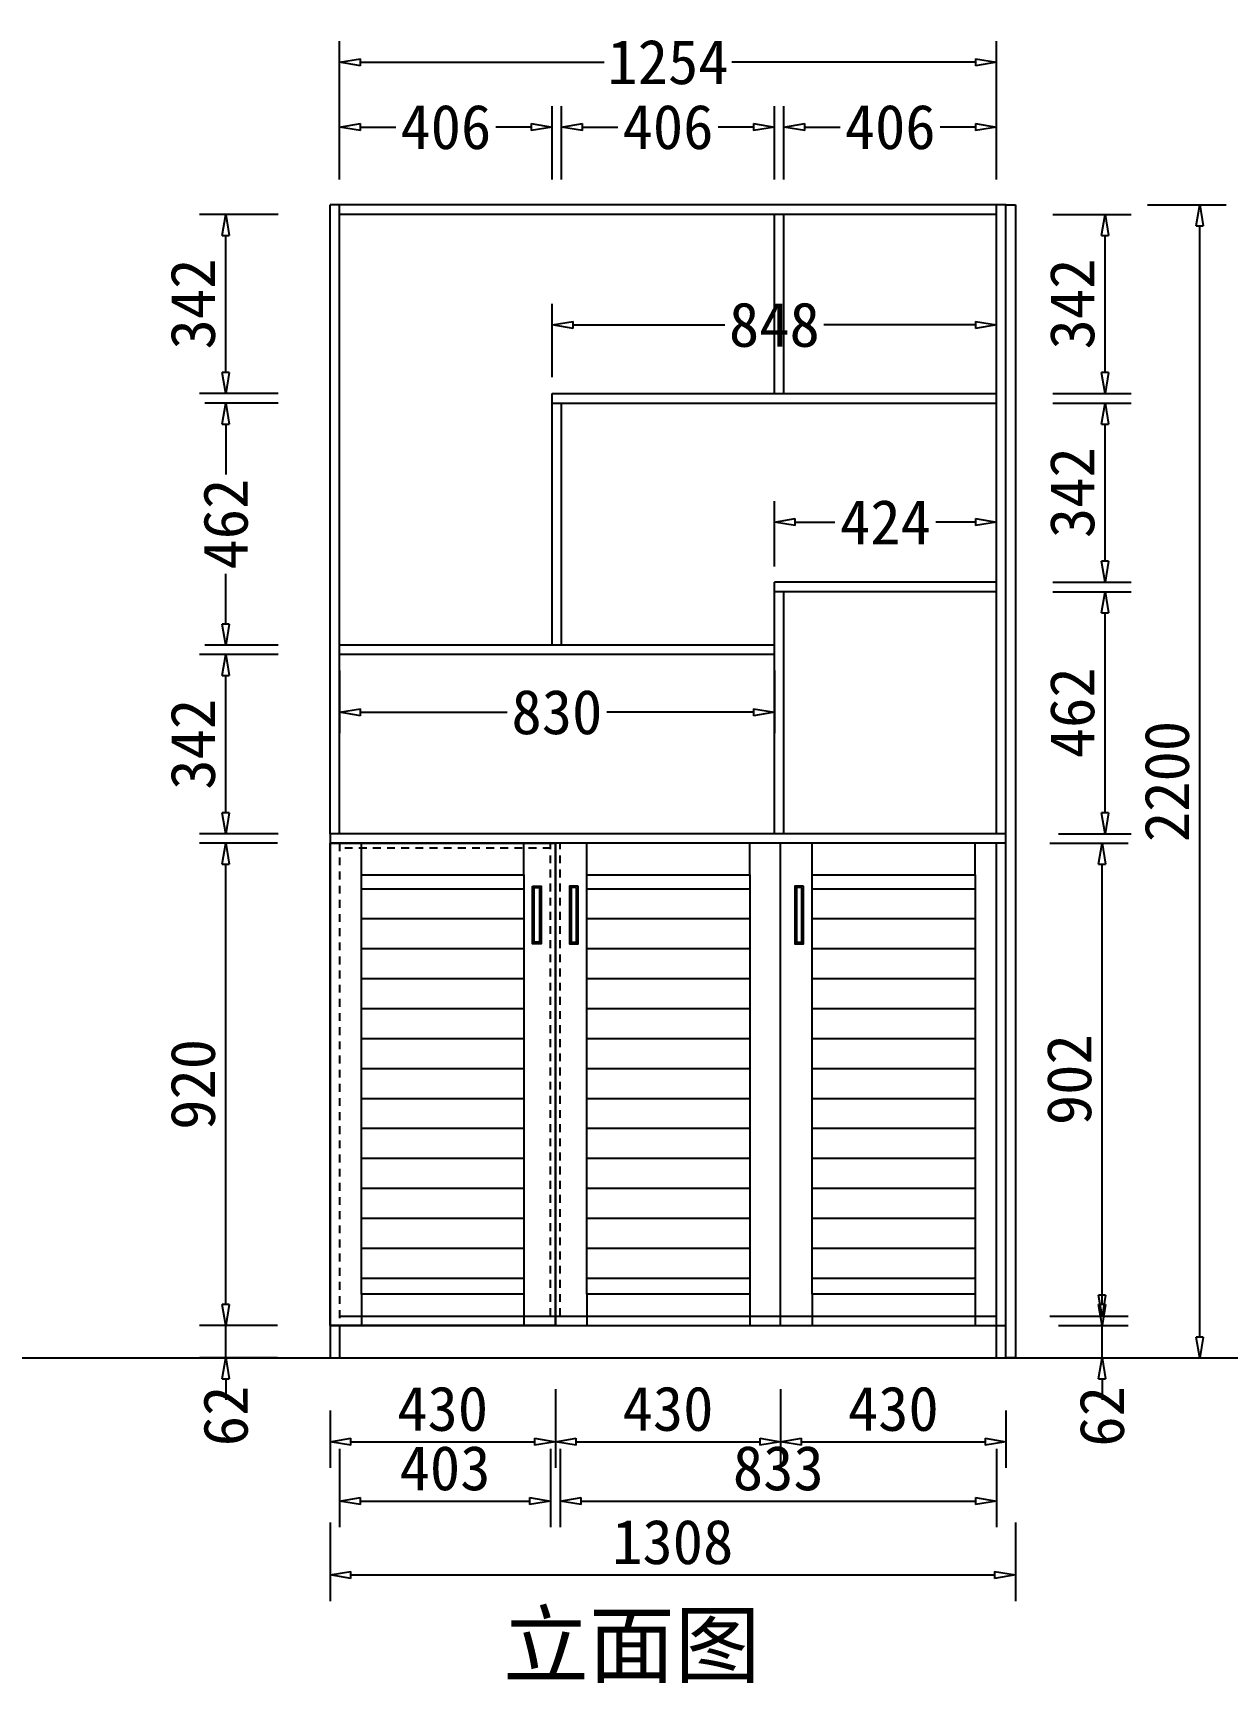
# Model space of a CAD drawing. Header units: millimetres. Extents: x 366509 to 398313, y -1245498 to -1202747.
# Drawn here: x 388565 to 390844, y -1213964 to -1210816 of the extents above; entities that cross this region are included whole.
import ezdxf

# ---------------------------------------------------------------- set-up
doc = ezdxf.new("R2010")
doc.units = ezdxf.units.MM
doc.header["$LTSCALE"] = 20
doc.linetypes.add('JIS_02_0.7', pattern=[1.35, 0.75, -0.6])
doc.layers.get('Defpoints').update_dxf_attribs({"color": 250})
doc.styles.get("Standard").update_dxf_attribs({"font": 'SimSun.ttf', "height": 85})
doc.dimstyles.new('200', dxfattribs={"dimtxt": 90, "dimasz": 40, "dimexe": 50, "dimexo": 100, "dimgap": 20, "dimtad": 1, "dimdec": 0, "dimtxsty": 'Standard', "dimblk": 'CLOSEDBLANK', "dimcen": 100, "dimdle": 50, "dimclrd": 256, "dimclre": 256, "dimclrt": 256, "dimadec": 0, "dimazin": 0, "dimtfac": 1, "dimtdec": 0, "dimtmove": 2, "dimatfit": 3, "dimldrblk": 'CLOSEDBLANK', "dimfxl": 100, "dimfxlon": 1, "dimlwd": 25, "dimlwe": 25, "dimarcsym": 0})
doc.dimstyles.new('周文晶', dxfattribs={"dimtxt": 70, "dimasz": 40, "dimexe": 40, "dimexo": 30, "dimgap": 10, "dimtad": 0, "dimdec": 0, "dimtxsty": 'Standard', "dimblk": 'CLOSEDBLANK', "dimcen": 200, "dimclrd": 256, "dimclre": 256, "dimadec": 0, "dimazin": 0, "dimtfac": 1, "dimtdec": 0, "dimtmove": 0, "dimatfit": 3, "dimldrblk": 'CLOSEDBLANK', "dimfxl": 100, "dimfxlon": 1, "dimarcsym": 0})

# ---------------------------------------------------------------- blocks, each defined once
blk = doc.blocks.new('_ClosedBlank')
at = {"color": 0, "linetype": 'ByBlock', "lineweight": -2}
for p, q in [((-1, 0.167), (0, 0)), ((-1, 0.167), (-1, -0.167)), ((0, 0), (-1, -0.167))]:
    blk.add_line(p, q, dxfattribs=at)
blk = doc.blocks.new('*D491')
at = {"lineweight": 25, "transparency": 16777216}
for p, q in [((389561.8, -1213403.3), (389561.8, -1213553.3)), ((389131.8, -1213443.6), (389131.8, -1213553.3)), ((389171.8, -1213503.3), (389521.8, -1213503.3))]:
    blk.add_line(p, q, dxfattribs=at)
at = {"layer": 'Defpoints', "color": 0, "transparency": 16777216}
for p in [(389561.8, -1213281.6), (389131.8, -1213343.6), (389561.8, -1213503.3)]:
    blk.add_point(p, dxfattribs=at)
at = {"lineweight": 25, "transparency": 16777216, "xscale": 40, "yscale": 40, "zscale": 40, "rotation": 180}
blk.add_blockref('_ClosedBlank', (389131.8, -1213503.3), dxfattribs=at)
at = {"lineweight": 25, "transparency": 16777216, "xscale": 40, "yscale": 40, "zscale": 40}
blk.add_blockref('_ClosedBlank', (389561.8, -1213503.3), dxfattribs=at)
at = {"lineweight": -3, "transparency": 16777216, "insert": (389346.8, -1213440.8), "char_height": 85, "attachment_point": 5}
blk.add_mtext('430', dxfattribs=at)
blk = doc.blocks.new('*D492')
at = {"lineweight": 25, "transparency": 16777216}
for p, q in [((389561.8, -1213403.3), (389561.8, -1213553.3)), ((389991.8, -1213403.3), (389991.8, -1213553.3)), ((389601.8, -1213503.3), (389951.8, -1213503.3))]:
    blk.add_line(p, q, dxfattribs=at)
at = {"layer": 'Defpoints', "color": 0, "transparency": 16777216}
for p in [(389561.8, -1213281.6), (389991.8, -1213281.6), (389991.8, -1213503.3)]:
    blk.add_point(p, dxfattribs=at)
at = {"lineweight": 25, "transparency": 16777216, "xscale": 40, "yscale": 40, "zscale": 40, "rotation": 180}
blk.add_blockref('_ClosedBlank', (389561.8, -1213503.3), dxfattribs=at)
at = {"lineweight": 25, "transparency": 16777216, "xscale": 40, "yscale": 40, "zscale": 40}
blk.add_blockref('_ClosedBlank', (389991.8, -1213503.3), dxfattribs=at)
at = {"lineweight": -3, "transparency": 16777216, "insert": (389776.8, -1213440.8), "char_height": 85, "attachment_point": 5}
blk.add_mtext('430', dxfattribs=at)
blk = doc.blocks.new('*D493')
at = {"lineweight": 25, "transparency": 16777216}
for p, q in [((389991.8, -1213403.3), (389991.8, -1213553.3)), ((390421.8, -1213443.6), (390421.8, -1213553.3)), ((390031.8, -1213503.3), (390381.8, -1213503.3))]:
    blk.add_line(p, q, dxfattribs=at)
at = {"layer": 'Defpoints', "color": 0, "transparency": 16777216}
for p in [(389991.8, -1213281.6), (390421.8, -1213343.6), (390421.8, -1213503.3)]:
    blk.add_point(p, dxfattribs=at)
at = {"lineweight": 25, "transparency": 16777216, "xscale": 40, "yscale": 40, "zscale": 40, "rotation": 180}
blk.add_blockref('_ClosedBlank', (389991.8, -1213503.3), dxfattribs=at)
at = {"lineweight": 25, "transparency": 16777216, "xscale": 40, "yscale": 40, "zscale": 40}
blk.add_blockref('_ClosedBlank', (390421.8, -1213503.3), dxfattribs=at)
at = {"lineweight": -3, "transparency": 16777216, "insert": (390206.8, -1213440.8), "char_height": 85, "attachment_point": 5}
blk.add_mtext('430', dxfattribs=at)
blk = doc.blocks.new('*D494')
at = {"lineweight": 25, "transparency": 16777216}
for p, q in [((389149.8, -1213516.7), (389149.8, -1213666.7)), ((389552.8, -1213516.7), (389552.8, -1213666.7)), ((389189.8, -1213616.7), (389512.8, -1213616.7))]:
    blk.add_line(p, q, dxfattribs=at)
at = {"layer": 'Defpoints', "color": 0, "transparency": 16777216}
for p in [(389149.8, -1213281.6), (389552.8, -1213263.6), (389552.8, -1213616.7)]:
    blk.add_point(p, dxfattribs=at)
at = {"lineweight": 25, "transparency": 16777216, "xscale": 40, "yscale": 40, "zscale": 40, "rotation": 180}
blk.add_blockref('_ClosedBlank', (389149.8, -1213616.7), dxfattribs=at)
at = {"lineweight": 25, "transparency": 16777216, "xscale": 40, "yscale": 40, "zscale": 40}
blk.add_blockref('_ClosedBlank', (389552.8, -1213616.7), dxfattribs=at)
at = {"lineweight": -3, "transparency": 16777216, "insert": (389351.3, -1213554.2), "char_height": 85, "attachment_point": 5}
blk.add_mtext('403', dxfattribs=at)
blk = doc.blocks.new('*D495')
at = {"lineweight": 25, "transparency": 16777216}
for p, q in [((389570.8, -1213516.7), (389570.8, -1213666.7)), ((390403.8, -1213516.7), (390403.8, -1213666.7)), ((389610.8, -1213616.7), (390363.8, -1213616.7))]:
    blk.add_line(p, q, dxfattribs=at)
at = {"layer": 'Defpoints', "color": 0, "transparency": 16777216}
for p in [(389570.8, -1213263.6), (390403.8, -1213281.6), (390403.8, -1213616.7)]:
    blk.add_point(p, dxfattribs=at)
at = {"lineweight": 25, "transparency": 16777216, "xscale": 40, "yscale": 40, "zscale": 40, "rotation": 180}
blk.add_blockref('_ClosedBlank', (389570.8, -1213616.7), dxfattribs=at)
at = {"lineweight": 25, "transparency": 16777216, "xscale": 40, "yscale": 40, "zscale": 40}
blk.add_blockref('_ClosedBlank', (390403.8, -1213616.7), dxfattribs=at)
at = {"lineweight": -3, "transparency": 16777216, "insert": (389987.3, -1213554.2), "char_height": 85, "attachment_point": 5}
blk.add_mtext('833', dxfattribs=at)
blk = doc.blocks.new('*D523')
at = {"lineweight": 25, "transparency": 16777216}
for p, q in [((388932.9, -1213241.6), (388932.9, -1213201.6)), ((389031.8, -1213281.6), (388882.9, -1213281.6)), ((388932.9, -1213343.6), (388932.9, -1213281.6)), ((389031.8, -1213343.6), (388882.9, -1213343.6)), ((388932.9, -1213383.6), (388932.9, -1213423.6))]:
    blk.add_line(p, q, dxfattribs=at)
at = {"layer": 'Defpoints', "color": 0, "transparency": 16777216}
for p in [(388932.9, -1213281.6), (389131.8, -1213281.6), (389131.8, -1213343.6)]:
    blk.add_point(p, dxfattribs=at)
at = {"lineweight": 25, "transparency": 16777216, "xscale": 40, "yscale": 40, "zscale": 40}
for p, rotation in [((388932.9, -1213281.6), 270), ((388932.9, -1213343.6), 90)]:
    blk.add_blockref('_ClosedBlank', p, dxfattribs=dict(at, rotation=rotation))
at = {"lineweight": -3, "transparency": 16777216, "insert": (388932.9, -1213454.2), "char_height": 85, "attachment_point": 5, "rotation": 90}
blk.add_mtext('62', dxfattribs=at)
blk = doc.blocks.new('*D524')
at = {"lineweight": 25, "transparency": 16777216}
for p, q in [((389031.8, -1212361.6), (388882.9, -1212361.6)), ((388932.9, -1213241.6), (388932.9, -1212401.6)), ((389031.8, -1213281.6), (388882.9, -1213281.6))]:
    blk.add_line(p, q, dxfattribs=at)
at = {"layer": 'Defpoints', "color": 0, "transparency": 16777216}
for p in [(388932.9, -1212361.6), (389131.8, -1212361.6), (389131.8, -1213281.6)]:
    blk.add_point(p, dxfattribs=at)
at = {"lineweight": 25, "transparency": 16777216, "xscale": 40, "yscale": 40, "zscale": 40}
for p, rotation in [((388932.9, -1212361.6), 90), ((388932.9, -1213281.6), 270)]:
    blk.add_blockref('_ClosedBlank', p, dxfattribs=dict(at, rotation=rotation))
at = {"lineweight": -3, "transparency": 16777216, "insert": (388870.4, -1212821.6), "char_height": 85, "attachment_point": 5, "rotation": 90}
blk.add_mtext('920', dxfattribs=at)
blk = doc.blocks.new('*D496')
at = {"lineweight": 25, "transparency": 16777216}
for p, q in [((390605.2, -1213241.6), (390605.2, -1213201.6)), ((390521.8, -1213281.6), (390655.2, -1213281.6)), ((390605.2, -1213343.6), (390605.2, -1213281.6)), ((390521.8, -1213343.6), (390655.2, -1213343.6)), ((390605.2, -1213383.6), (390605.2, -1213423.6))]:
    blk.add_line(p, q, dxfattribs=at)
at = {"layer": 'Defpoints', "color": 0, "transparency": 16777216}
for p in [(390421.8, -1213281.6), (390605.2, -1213281.6), (390421.8, -1213343.6)]:
    blk.add_point(p, dxfattribs=at)
at = {"lineweight": 25, "transparency": 16777216, "xscale": 40, "yscale": 40, "zscale": 40}
for p, rotation in [((390605.2, -1213281.6), 270), ((390605.2, -1213343.6), 90)]:
    blk.add_blockref('_ClosedBlank', p, dxfattribs=dict(at, rotation=rotation))
at = {"lineweight": -3, "transparency": 16777216, "insert": (390605.2, -1213455), "char_height": 85, "attachment_point": 5, "rotation": 90}
blk.add_mtext('62', dxfattribs=at)
blk = doc.blocks.new('*D525')
at = {"lineweight": 25, "transparency": 16777216}
for p, q in [((390505.2, -1212361.6), (390655.2, -1212361.6)), ((390605.2, -1213223.6), (390605.2, -1212401.6)), ((390505.2, -1213263.6), (390655.2, -1213263.6))]:
    blk.add_line(p, q, dxfattribs=at)
at = {"layer": 'Defpoints', "color": 0, "transparency": 16777216}
for p in [(390403.8, -1212361.6), (390605.2, -1212361.6), (390403.8, -1213263.6)]:
    blk.add_point(p, dxfattribs=at)
at = {"lineweight": 25, "transparency": 16777216, "xscale": 40, "yscale": 40, "zscale": 40}
for p, rotation in [((390605.2, -1212361.6), 90), ((390605.2, -1213263.6), 270)]:
    blk.add_blockref('_ClosedBlank', p, dxfattribs=dict(at, rotation=rotation))
at = {"lineweight": -3, "transparency": 16777216, "insert": (390542.7, -1212812.6), "char_height": 85, "attachment_point": 5, "rotation": 90}
blk.add_mtext('902', dxfattribs=at)
blk = doc.blocks.new('*D526')
at = {"lineweight": 25, "transparency": 16777216}
for p, q in [((390691.7, -1211143.6), (390841.7, -1211143.6)), ((390791.7, -1213303.6), (390791.7, -1211183.6)), ((390691.7, -1213343.6), (390841.7, -1213343.6))]:
    blk.add_line(p, q, dxfattribs=at)
at = {"layer": 'Defpoints', "color": 0, "transparency": 16777216}
for p in [(390421.8, -1211143.6), (390791.7, -1211143.6), (390421.8, -1213343.6)]:
    blk.add_point(p, dxfattribs=at)
at = {"lineweight": 25, "transparency": 16777216, "xscale": 40, "yscale": 40, "zscale": 40}
for p, rotation in [((390791.7, -1211143.6), 90), ((390791.7, -1213343.6), 270)]:
    blk.add_blockref('_ClosedBlank', p, dxfattribs=dict(at, rotation=rotation))
at = {"lineweight": -3, "transparency": 16777216, "insert": (390729.2, -1212243.6), "char_height": 85, "attachment_point": 5, "rotation": 90}
blk.add_mtext('2200', dxfattribs=at)
blk = doc.blocks.new('*D497')
at = {"lineweight": 25, "transparency": 16777216}
for p, q in [((389131.8, -1213657.6), (389131.8, -1213807.6)), ((390439.8, -1213657.6), (390439.8, -1213807.6)), ((389171.8, -1213757.6), (390399.8, -1213757.6))]:
    blk.add_line(p, q, dxfattribs=at)
at = {"layer": 'Defpoints', "color": 0, "transparency": 16777216}
for p in [(389131.8, -1213343.6), (390439.8, -1213343.6), (390439.8, -1213757.6)]:
    blk.add_point(p, dxfattribs=at)
at = {"lineweight": 25, "transparency": 16777216, "xscale": 40, "yscale": 40, "zscale": 40, "rotation": 180}
blk.add_blockref('_ClosedBlank', (389131.8, -1213757.6), dxfattribs=at)
at = {"lineweight": 25, "transparency": 16777216, "xscale": 40, "yscale": 40, "zscale": 40}
blk.add_blockref('_ClosedBlank', (390439.8, -1213757.6), dxfattribs=at)
at = {"lineweight": -3, "transparency": 16777216, "insert": (389785.8, -1213695.1), "char_height": 85, "attachment_point": 5}
blk.add_mtext('1308', dxfattribs=at)
blk = doc.blocks.new('*D498')
at = {"lineweight": -2, "transparency": 16777216}
for p, q in [((389149.8, -1211095.2), (389149.8, -1210955.2)), ((389555.8, -1211095.2), (389555.8, -1210955.2)), ((389189.8, -1210995.2), (389257.3, -1210995.2)), ((389515.8, -1210995.2), (389448.3, -1210995.2))]:
    blk.add_line(p, q, dxfattribs=at)
at = {"layer": 'Defpoints', "color": 0, "transparency": 16777216}
for p in [(389555.8, -1210995.2), (389149.8, -1211143.6), (389555.8, -1211561.6)]:
    blk.add_point(p, dxfattribs=at)
at = {"lineweight": -2, "transparency": 16777216, "xscale": 40, "yscale": 40, "zscale": 40, "rotation": 180}
blk.add_blockref('_ClosedBlank', (389149.8, -1210995.2), dxfattribs=at)
at = {"lineweight": -2, "transparency": 16777216, "xscale": 40, "yscale": 40, "zscale": 40}
blk.add_blockref('_ClosedBlank', (389555.8, -1210995.2), dxfattribs=at)
at = {"color": 0, "transparency": 16777216, "insert": (389352.8, -1210995.2), "char_height": 85, "attachment_point": 5}
blk.add_mtext('406', dxfattribs=at)
blk = doc.blocks.new('*D499')
at = {"lineweight": -2, "transparency": 16777216}
for p, q in [((389573.8, -1211095.2), (389573.8, -1210955.2)), ((389979.8, -1211095.2), (389979.8, -1210955.2)), ((389613.8, -1210995.2), (389681.3, -1210995.2)), ((389939.8, -1210995.2), (389872.3, -1210995.2))]:
    blk.add_line(p, q, dxfattribs=at)
at = {"layer": 'Defpoints', "color": 0, "transparency": 16777216}
for p in [(389979.8, -1210995.2), (389979.8, -1211161.6), (389573.8, -1211561.6)]:
    blk.add_point(p, dxfattribs=at)
at = {"lineweight": -2, "transparency": 16777216, "xscale": 40, "yscale": 40, "zscale": 40, "rotation": 180}
blk.add_blockref('_ClosedBlank', (389573.8, -1210995.2), dxfattribs=at)
at = {"lineweight": -2, "transparency": 16777216, "xscale": 40, "yscale": 40, "zscale": 40}
blk.add_blockref('_ClosedBlank', (389979.8, -1210995.2), dxfattribs=at)
at = {"color": 0, "transparency": 16777216, "insert": (389776.8, -1210995.2), "char_height": 85, "attachment_point": 5}
blk.add_mtext('406', dxfattribs=at)
blk = doc.blocks.new('*D500')
at = {"lineweight": -2, "transparency": 16777216}
for p, q in [((389997.8, -1211095.2), (389997.8, -1210955.2)), ((390403.8, -1211095.2), (390403.8, -1210955.2)), ((390037.8, -1210995.2), (390105.3, -1210995.2)), ((390363.8, -1210995.2), (390296.3, -1210995.2))]:
    blk.add_line(p, q, dxfattribs=at)
at = {"layer": 'Defpoints', "color": 0, "transparency": 16777216}
for p in [(390403.8, -1210995.2), (390403.8, -1211143.6), (389997.8, -1211161.6)]:
    blk.add_point(p, dxfattribs=at)
at = {"lineweight": -2, "transparency": 16777216, "xscale": 40, "yscale": 40, "zscale": 40, "rotation": 180}
blk.add_blockref('_ClosedBlank', (389997.8, -1210995.2), dxfattribs=at)
at = {"lineweight": -2, "transparency": 16777216, "xscale": 40, "yscale": 40, "zscale": 40}
blk.add_blockref('_ClosedBlank', (390403.8, -1210995.2), dxfattribs=at)
at = {"color": 0, "transparency": 16777216, "insert": (390200.8, -1210995.2), "char_height": 85, "attachment_point": 5}
blk.add_mtext('406', dxfattribs=at)
blk = doc.blocks.new('*D501')
at = {"lineweight": -2, "transparency": 16777216}
for p, q in [((389149.8, -1210971.3), (389149.8, -1210831.3)), ((390403.8, -1210971.3), (390403.8, -1210831.3)), ((389189.8, -1210871.3), (389654.9, -1210871.3)), ((390363.8, -1210871.3), (389898.7, -1210871.3))]:
    blk.add_line(p, q, dxfattribs=at)
at = {"layer": 'Defpoints', "color": 0, "transparency": 16777216}
for p in [(390403.8, -1210871.3), (389149.8, -1211161.6), (390403.8, -1211161.6)]:
    blk.add_point(p, dxfattribs=at)
at = {"lineweight": -2, "transparency": 16777216, "xscale": 40, "yscale": 40, "zscale": 40, "rotation": 180}
blk.add_blockref('_ClosedBlank', (389149.8, -1210871.3), dxfattribs=at)
at = {"lineweight": -2, "transparency": 16777216, "xscale": 40, "yscale": 40, "zscale": 40}
blk.add_blockref('_ClosedBlank', (390403.8, -1210871.3), dxfattribs=at)
at = {"color": 0, "transparency": 16777216, "insert": (389776.8, -1210871.3), "char_height": 85, "attachment_point": 5}
blk.add_mtext('1254', dxfattribs=at)
blk = doc.blocks.new('*D540')
at = {"lineweight": -2, "transparency": 16777216}
for p, q in [((389149.8, -1211095.2), (389149.8, -1210955.2)), ((389555.8, -1211095.2), (389555.8, -1210955.2)), ((389189.8, -1210995.2), (389257.3, -1210995.2)), ((389515.8, -1210995.2), (389448.3, -1210995.2))]:
    blk.add_line(p, q, dxfattribs=at)
at = {"layer": 'Defpoints', "color": 0, "transparency": 16777216}
for p in [(389555.8, -1210995.2), (389149.8, -1211143.6), (389555.8, -1211561.6)]:
    blk.add_point(p, dxfattribs=at)
at = {"lineweight": -2, "transparency": 16777216, "xscale": 40, "yscale": 40, "zscale": 40, "rotation": 180}
blk.add_blockref('_ClosedBlank', (389149.8, -1210995.2), dxfattribs=at)
at = {"lineweight": -2, "transparency": 16777216, "xscale": 40, "yscale": 40, "zscale": 40}
blk.add_blockref('_ClosedBlank', (389555.8, -1210995.2), dxfattribs=at)
at = {"color": 0, "transparency": 16777216, "insert": (389352.8, -1210995.2), "char_height": 85, "attachment_point": 5}
blk.add_mtext('406', dxfattribs=at)
blk = doc.blocks.new('*D541')
at = {"lineweight": -2, "transparency": 16777216}
for p, q in [((389573.8, -1211095.2), (389573.8, -1210955.2)), ((389979.8, -1211095.2), (389979.8, -1210955.2)), ((389613.8, -1210995.2), (389681.3, -1210995.2)), ((389939.8, -1210995.2), (389872.3, -1210995.2))]:
    blk.add_line(p, q, dxfattribs=at)
at = {"layer": 'Defpoints', "color": 0, "transparency": 16777216}
for p in [(389979.8, -1210995.2), (389979.8, -1211161.6), (389573.8, -1211561.6)]:
    blk.add_point(p, dxfattribs=at)
at = {"lineweight": -2, "transparency": 16777216, "xscale": 40, "yscale": 40, "zscale": 40, "rotation": 180}
blk.add_blockref('_ClosedBlank', (389573.8, -1210995.2), dxfattribs=at)
at = {"lineweight": -2, "transparency": 16777216, "xscale": 40, "yscale": 40, "zscale": 40}
blk.add_blockref('_ClosedBlank', (389979.8, -1210995.2), dxfattribs=at)
at = {"color": 0, "transparency": 16777216, "insert": (389776.8, -1210995.2), "char_height": 85, "attachment_point": 5}
blk.add_mtext('406', dxfattribs=at)
blk = doc.blocks.new('*D654')
at = {"lineweight": 25, "transparency": 16777216}
for p, q in [((390511, -1211881.6), (390661, -1211881.6)), ((390611, -1212303.6), (390611, -1211921.6)), ((390521.8, -1212343.6), (390661, -1212343.6))]:
    blk.add_line(p, q, dxfattribs=at)
at = {"layer": 'Defpoints', "color": 0, "transparency": 16777216}
for p in [(390403.8, -1211881.6), (390611, -1211881.6), (390421.8, -1212343.6)]:
    blk.add_point(p, dxfattribs=at)
at = {"lineweight": 25, "transparency": 16777216, "xscale": 40, "yscale": 40, "zscale": 40}
for p, rotation in [((390611, -1211881.6), 90), ((390611, -1212343.6), 270)]:
    blk.add_blockref('_ClosedBlank', p, dxfattribs=dict(at, rotation=rotation))
at = {"lineweight": -3, "transparency": 16777216, "insert": (390548.5, -1212112.6), "char_height": 85, "attachment_point": 5, "rotation": 90}
blk.add_mtext('462', dxfattribs=at)
blk = doc.blocks.new('*D649')
at = {"lineweight": 25, "transparency": 16777216}
for p, q in [((390511, -1211521.6), (390661, -1211521.6)), ((390611, -1211823.6), (390611, -1211561.6)), ((390511, -1211863.6), (390661, -1211863.6))]:
    blk.add_line(p, q, dxfattribs=at)
at = {"layer": 'Defpoints', "color": 0, "transparency": 16777216}
for p in [(390403.8, -1211521.6), (390611, -1211521.6), (390403.8, -1211863.6)]:
    blk.add_point(p, dxfattribs=at)
at = {"lineweight": 25, "transparency": 16777216, "xscale": 40, "yscale": 40, "zscale": 40}
for p, rotation in [((390611, -1211521.6), 90), ((390611, -1211863.6), 270)]:
    blk.add_blockref('_ClosedBlank', p, dxfattribs=dict(at, rotation=rotation))
at = {"lineweight": -3, "transparency": 16777216, "insert": (390548.5, -1211692.6), "char_height": 85, "attachment_point": 5, "rotation": 90}
blk.add_mtext('342', dxfattribs=at)
blk = doc.blocks.new('*D650')
at = {"lineweight": 25, "transparency": 16777216}
for p, q in [((390511, -1211161.6), (390661, -1211161.6)), ((390611, -1211463.6), (390611, -1211201.6)), ((390511, -1211503.6), (390661, -1211503.6))]:
    blk.add_line(p, q, dxfattribs=at)
at = {"layer": 'Defpoints', "color": 0, "transparency": 16777216}
for p in [(390403.8, -1211161.6), (390611, -1211161.6), (390403.8, -1211503.6)]:
    blk.add_point(p, dxfattribs=at)
at = {"lineweight": 25, "transparency": 16777216, "xscale": 40, "yscale": 40, "zscale": 40}
for p, rotation in [((390611, -1211161.6), 90), ((390611, -1211503.6), 270)]:
    blk.add_blockref('_ClosedBlank', p, dxfattribs=dict(at, rotation=rotation))
at = {"lineweight": -3, "transparency": 16777216, "insert": (390548.5, -1211332.6), "char_height": 85, "attachment_point": 5, "rotation": 90}
blk.add_mtext('342', dxfattribs=at)
blk = doc.blocks.new('*D655')
at = {"lineweight": 25, "transparency": 16777216}
for p, q in [((389032.9, -1212001.6), (388882.9, -1212001.6)), ((388932.9, -1212303.6), (388932.9, -1212041.6)), ((389032.9, -1212343.6), (388882.9, -1212343.6))]:
    blk.add_line(p, q, dxfattribs=at)
at = {"layer": 'Defpoints', "color": 0, "transparency": 16777216}
for p in [(388932.9, -1212001.6), (389149.8, -1212001.6), (389149.8, -1212343.6)]:
    blk.add_point(p, dxfattribs=at)
at = {"lineweight": 25, "transparency": 16777216, "xscale": 40, "yscale": 40, "zscale": 40}
for p, rotation in [((388932.9, -1212001.6), 90), ((388932.9, -1212343.6), 270)]:
    blk.add_blockref('_ClosedBlank', p, dxfattribs=dict(at, rotation=rotation))
at = {"lineweight": -3, "transparency": 16777216, "insert": (388870.4, -1212172.6), "char_height": 85, "attachment_point": 5, "rotation": 90}
blk.add_mtext('342', dxfattribs=at)
blk = doc.blocks.new('*D651')
at = {"lineweight": 25, "transparency": 16777216}
for p, q in [((389032.9, -1211161.6), (388882.9, -1211161.6)), ((388932.9, -1211463.6), (388932.9, -1211201.6)), ((389032.9, -1211503.6), (388882.9, -1211503.6))]:
    blk.add_line(p, q, dxfattribs=at)
at = {"layer": 'Defpoints', "color": 0, "transparency": 16777216}
for p in [(388932.9, -1211161.6), (389149.8, -1211161.6), (389555.8, -1211503.6)]:
    blk.add_point(p, dxfattribs=at)
at = {"lineweight": 25, "transparency": 16777216, "xscale": 40, "yscale": 40, "zscale": 40}
for p, rotation in [((388932.9, -1211161.6), 90), ((388932.9, -1211503.6), 270)]:
    blk.add_blockref('_ClosedBlank', p, dxfattribs=dict(at, rotation=rotation))
at = {"lineweight": -3, "transparency": 16777216, "insert": (388870.4, -1211332.6), "char_height": 85, "attachment_point": 5, "rotation": 90}
blk.add_mtext('342', dxfattribs=at)
blk = doc.blocks.new('*D652')
at = {"lineweight": -2, "transparency": 16777216}
for p, q in [((389149.8, -1211095.2), (389149.8, -1210955.2)), ((389555.8, -1211095.2), (389555.8, -1210955.2)), ((389189.8, -1210995.2), (389257.3, -1210995.2)), ((389515.8, -1210995.2), (389448.3, -1210995.2))]:
    blk.add_line(p, q, dxfattribs=at)
at = {"layer": 'Defpoints', "color": 0, "transparency": 16777216}
for p in [(389555.8, -1210995.2), (389149.8, -1211143.6), (389555.8, -1211561.6)]:
    blk.add_point(p, dxfattribs=at)
at = {"lineweight": -2, "transparency": 16777216, "xscale": 40, "yscale": 40, "zscale": 40, "rotation": 180}
blk.add_blockref('_ClosedBlank', (389149.8, -1210995.2), dxfattribs=at)
at = {"lineweight": -2, "transparency": 16777216, "xscale": 40, "yscale": 40, "zscale": 40}
blk.add_blockref('_ClosedBlank', (389555.8, -1210995.2), dxfattribs=at)
at = {"color": 0, "transparency": 16777216, "insert": (389352.8, -1210995.2), "char_height": 85, "attachment_point": 5}
blk.add_mtext('406', dxfattribs=at)
blk = doc.blocks.new('*D653')
at = {"lineweight": -2, "transparency": 16777216}
for p, q in [((389573.8, -1211095.2), (389573.8, -1210955.2)), ((389979.8, -1211095.2), (389979.8, -1210955.2)), ((389613.8, -1210995.2), (389681.3, -1210995.2)), ((389939.8, -1210995.2), (389872.3, -1210995.2))]:
    blk.add_line(p, q, dxfattribs=at)
at = {"layer": 'Defpoints', "color": 0, "transparency": 16777216}
for p in [(389979.8, -1210995.2), (389979.8, -1211161.6), (389573.8, -1211561.6)]:
    blk.add_point(p, dxfattribs=at)
at = {"lineweight": -2, "transparency": 16777216, "xscale": 40, "yscale": 40, "zscale": 40, "rotation": 180}
blk.add_blockref('_ClosedBlank', (389573.8, -1210995.2), dxfattribs=at)
at = {"lineweight": -2, "transparency": 16777216, "xscale": 40, "yscale": 40, "zscale": 40}
blk.add_blockref('_ClosedBlank', (389979.8, -1210995.2), dxfattribs=at)
at = {"color": 0, "transparency": 16777216, "insert": (389776.8, -1210995.2), "char_height": 85, "attachment_point": 5}
blk.add_mtext('406', dxfattribs=at)
blk = doc.blocks.new('*D645')
at = {"lineweight": -2, "transparency": 16777216}
for p, q in [((389032.9, -1211521.6), (388892.9, -1211521.6)), ((388932.9, -1211561.6), (388932.9, -1211657.8)), ((388932.9, -1211943.6), (388932.9, -1211847.3)), ((389032.9, -1211983.6), (388892.9, -1211983.6))]:
    blk.add_line(p, q, dxfattribs=at)
at = {"layer": 'Defpoints', "color": 0, "transparency": 16777216}
for p in [(389555.8, -1211521.6), (388932.9, -1211983.6), (389555.8, -1211983.6)]:
    blk.add_point(p, dxfattribs=at)
at = {"lineweight": -2, "transparency": 16777216, "xscale": 40, "yscale": 40, "zscale": 40}
for p, rotation in [((388932.9, -1211521.6), 90), ((388932.9, -1211983.6), 270)]:
    blk.add_blockref('_ClosedBlank', p, dxfattribs=dict(at, rotation=rotation))
at = {"color": 0, "transparency": 16777216, "insert": (388932.9, -1211752.6), "char_height": 85, "attachment_point": 5, "rotation": 90}
blk.add_mtext('462', dxfattribs=at)
blk = doc.blocks.new('*D646')
at = {"lineweight": -2, "transparency": 16777216}
for p, q in [((389979.8, -1211833.6), (389979.8, -1211708.6)), ((390403.8, -1211833.6), (390403.8, -1211708.6)), ((390019.8, -1211748.6), (390095.4, -1211748.6)), ((390363.8, -1211748.6), (390288.2, -1211748.6))]:
    blk.add_line(p, q, dxfattribs=at)
at = {"layer": 'Defpoints', "color": 0, "transparency": 16777216}
for p in [(390403.8, -1211748.6), (389979.8, -1211863.6), (390403.8, -1211863.6)]:
    blk.add_point(p, dxfattribs=at)
at = {"lineweight": -2, "transparency": 16777216, "xscale": 40, "yscale": 40, "zscale": 40, "rotation": 180}
blk.add_blockref('_ClosedBlank', (389979.8, -1211748.6), dxfattribs=at)
at = {"lineweight": -2, "transparency": 16777216, "xscale": 40, "yscale": 40, "zscale": 40}
blk.add_blockref('_ClosedBlank', (390403.8, -1211748.6), dxfattribs=at)
at = {"color": 0, "transparency": 16777216, "insert": (390191.8, -1211748.6), "char_height": 85, "attachment_point": 5}
blk.add_mtext('424', dxfattribs=at)
blk = doc.blocks.new('*D647')
at = {"lineweight": -2, "transparency": 16777216}
for p, q in [((389555.8, -1211472.5), (389555.8, -1211332.5)), ((390403.8, -1211472.5), (390403.8, -1211332.5)), ((389595.8, -1211372.5), (389885.3, -1211372.5)), ((390363.8, -1211372.5), (390074.3, -1211372.5))]:
    blk.add_line(p, q, dxfattribs=at)
at = {"layer": 'Defpoints', "color": 0, "transparency": 16777216}
for p in [(389555.8, -1211372.5), (389555.8, -1211503.6), (390403.8, -1211503.6)]:
    blk.add_point(p, dxfattribs=at)
at = {"lineweight": -2, "transparency": 16777216, "xscale": 40, "yscale": 40, "zscale": 40, "rotation": 180}
blk.add_blockref('_ClosedBlank', (389555.8, -1211372.5), dxfattribs=at)
at = {"lineweight": -2, "transparency": 16777216, "xscale": 40, "yscale": 40, "zscale": 40}
blk.add_blockref('_ClosedBlank', (390403.8, -1211372.5), dxfattribs=at)
at = {"color": 0, "transparency": 16777216, "insert": (389979.8, -1211372.5), "char_height": 85, "attachment_point": 5}
blk.add_mtext('848', dxfattribs=at)
blk = doc.blocks.new('*D648')
at = {"lineweight": -2, "transparency": 16777216}
for p, q in [((389149.8, -1212031.6), (389149.8, -1212151.6)), ((389979.8, -1212031.6), (389979.8, -1212151.6)), ((389189.8, -1212111.6), (389469.8, -1212111.6)), ((389939.8, -1212111.6), (389659.8, -1212111.6))]:
    blk.add_line(p, q, dxfattribs=at)
at = {"layer": 'Defpoints', "color": 0, "transparency": 16777216}
for p in [(389149.8, -1212001.6), (389979.8, -1212001.6), (389979.8, -1212111.6)]:
    blk.add_point(p, dxfattribs=at)
at = {"lineweight": -2, "transparency": 16777216, "xscale": 40, "yscale": 40, "zscale": 40, "rotation": 180}
blk.add_blockref('_ClosedBlank', (389149.8, -1212111.6), dxfattribs=at)
at = {"lineweight": -2, "transparency": 16777216, "xscale": 40, "yscale": 40, "zscale": 40}
blk.add_blockref('_ClosedBlank', (389979.8, -1212111.6), dxfattribs=at)
at = {"color": 0, "transparency": 16777216, "insert": (389564.8, -1212111.6), "char_height": 85, "attachment_point": 5}
blk.add_mtext('830', dxfattribs=at)

msp = doc.modelspace()

# ---------------------------------------------------------------- hatches: boundary and pattern name
at = {"lineweight": -3}
h = msp.add_hatch(dxfattribs=at)
h.set_pattern_fill('LINE', color=250, scale=18, style=0)
h.set_pattern_definition([(0, (267547.225, -1199475.175), (0, 57.15), [])])
h.paths.add_polyline_path([(390362.797, -1212421.583), (390051.797, -1212421.583), (390051.797, -1213221.583), (390362.797, -1213221.583)])
h.paths.add_polyline_path([(389932.797, -1212421.583), (389621.797, -1212421.583), (389621.797, -1213221.583), (389932.797, -1213221.583)])
h.paths.add_polyline_path([(389191.797, -1213221.583), (389501.797, -1213221.583), (389501.797, -1212421.583), (389191.797, -1212421.583)])

# ---------------------------------------------------------------- linework, layer by layer
for p, q in [((389991.797, -1211143.583), (389131.797, -1211143.583)), ((389131.797, -1212343.583), (389131.797, -1211143.583)), ((389149.797, -1212343.583), (389149.797, -1211143.583)), ((390421.797, -1211143.583), (389991.797, -1211143.583)), ((390403.797, -1212343.583), (390403.797, -1211143.583)), ((390421.797, -1213343.583), (390421.797, -1211143.583)), ((390403.797, -1211161.583), (389149.797, -1211161.583)), ((389979.797, -1211503.583), (389979.797, -1211161.583)), ((389997.797, -1211503.583), (389997.797, -1211161.583)), ((389555.797, -1211983.583), (389555.797, -1211503.583)), ((389573.797, -1211983.583), (389573.797, -1211521.583)), ((389979.797, -1212343.583), (389979.797, -1211863.583)), ((390403.797, -1211863.583), (389979.797, -1211863.583)), ((390403.797, -1211881.583), (389979.797, -1211881.583)), ((389997.797, -1212343.583), (389997.797, -1211881.583)), ((389979.797, -1211983.583), (389149.797, -1211983.583)), ((389979.797, -1212001.583), (389149.797, -1212001.583)), ((390421.797, -1212343.583), (389131.797, -1212343.583)), ((389131.797, -1212343.583), (389131.797, -1213343.583)), ((390421.797, -1213343.583), (390421.797, -1212343.583)), ((390421.797, -1212361.583), (389131.797, -1212361.583)), ((390421.797, -1212361.583), (389131.797, -1212361.583)), ((389191.797, -1212421.583), (389191.797, -1212361.583)), ((389501.797, -1212421.583), (389501.797, -1212361.583)), ((389561.797, -1213281.583), (389561.797, -1212361.583)), ((389621.797, -1212421.583), (389621.797, -1212361.583)), ((389932.797, -1212421.583), (389932.797, -1212361.583)), ((389991.797, -1213281.583), (389991.797, -1212361.583)), ((390051.797, -1212421.583), (390051.797, -1212361.583)), ((390362.797, -1212421.583), (390362.797, -1212361.583)), ((389191.797, -1213221.583), (389191.797, -1213281.583)), ((389501.797, -1213221.583), (389501.797, -1213281.583)), ((389621.797, -1213221.583), (389621.797, -1213281.583)), ((389932.797, -1213221.583), (389932.797, -1213281.583)), ((390051.797, -1213221.583), (390051.797, -1213281.583)), ((390362.797, -1213221.583), (390362.797, -1213281.583)), ((389131.797, -1213281.583), (390421.797, -1213281.583)), ((389149.797, -1213281.583), (389149.797, -1213343.583)), ((390403.797, -1213343.583), (390403.797, -1213281.583)), ((389131.797, -1213343.583), (390421.797, -1213343.583))]:
    msp.add_line(p, q, dxfattribs=at)
for p, q in [((390421.797, -1211143.583), (390439.797, -1211143.583)), ((390439.797, -1211143.583), (390439.797, -1213343.583)), ((389555.797, -1211503.583), (390403.797, -1211503.583)), ((389555.797, -1211521.583), (390403.797, -1211521.583)), ((366509.141, -1213343.583), (398312.891, -1213343.583)), ((390439.797, -1213343.583), (390421.797, -1213343.583))]:
    msp.add_line(p, q)
at = {"color": 250, "linetype": 'JIS_02_0.7', "lineweight": -3}
for p, q in [((389149.797, -1212361.583), (389149.797, -1213281.583)), ((389552.797, -1212370.583), (389149.797, -1212370.583)), ((389552.797, -1212370.583), (389552.797, -1212361.583)), ((389552.797, -1213263.583), (389552.797, -1212370.583)), ((389570.797, -1212370.583), (389570.797, -1212361.583)), ((389570.797, -1213263.583), (389570.797, -1212370.583))]:
    msp.add_line(p, q, dxfattribs=at)
at = {"color": 250, "lineweight": -3}
for p, q in [((390403.797, -1213281.583), (390403.797, -1212361.583)), ((389149.797, -1213263.583), (390403.797, -1213263.583))]:
    msp.add_line(p, q, dxfattribs=at)
at = {"lineweight": -3}
for points in [[(389561.797, -1213281.583), (389131.797, -1213281.583), (389131.797, -1212361.583), (389561.797, -1212361.583)], [(389501.797, -1213221.583), (389191.797, -1213221.583), (389191.797, -1212421.583), (389501.797, -1212421.583)], [(389932.797, -1213221.583), (389621.797, -1213221.583), (389621.797, -1212421.583), (389932.797, -1212421.583)], [(390362.797, -1213221.583), (390051.797, -1213221.583), (390051.797, -1212421.583), (390362.797, -1212421.583)]]:
    msp.add_lwpolyline(points, close=True, dxfattribs=at)
for points in [[(389518.482, -1212443.207), (389534.521, -1212443.207), (389534.521, -1212553.191), (389518.482, -1212553.191)], [(389521.482, -1212446.207), (389531.521, -1212446.207), (389531.521, -1212550.191), (389521.482, -1212550.191)], [(389605.112, -1212443.207), (389589.073, -1212443.207), (389589.073, -1212553.191), (389605.112, -1212553.191)], [(389602.112, -1212446.207), (389592.073, -1212446.207), (389592.073, -1212550.191), (389602.112, -1212550.191)], [(390035.112, -1212443.207), (390019.073, -1212443.207), (390019.073, -1212553.191), (390035.112, -1212553.191)], [(390032.112, -1212446.207), (390022.073, -1212446.207), (390022.073, -1212550.191), (390032.112, -1212550.191)]]:
    msp.add_lwpolyline(points, close=True)

# ---------------------------------------------------------------- texts
at = {"lineweight": -3, "insert": (389462.102, -1213830.663), "char_height": 120, "width": 1105.27366, "attachment_point": 1}
msp.add_mtext('立面图', dxfattribs=at)

# ---------------------------------------------------------------- dimensions: what is measured, and where the dimension line sits
for base, p1, p2, picture, middle in [((390403.797, -1210871.316), (389149.797, -1211161.583), (390403.797, -1211161.583), '*D501', (389776.797, -1210871.316)), ((389555.797, -1210995.222), (389149.797, -1211143.583), (389555.797, -1211561.583), '*D498', (389352.797, -1210995.222)), ((389555.797, -1210995.222), (389149.797, -1211143.583), (389555.797, -1211561.583), '*D540', (389352.797, -1210995.222)), ((389555.797, -1210995.222), (389149.797, -1211143.583), (389555.797, -1211561.583), '*D652', (389352.797, -1210995.222)), ((389979.797, -1210995.222), (389573.797, -1211561.583), (389979.797, -1211161.583), '*D499', (389776.797, -1210995.222)), ((389979.797, -1210995.222), (389573.797, -1211561.583), (389979.797, -1211161.583), '*D541', (389776.797, -1210995.222)), ((389979.797, -1210995.222), (389573.797, -1211561.583), (389979.797, -1211161.583), '*D653', (389776.797, -1210995.222)), ((390403.797, -1210995.222), (389997.797, -1211161.583), (390403.797, -1211143.583), '*D500', (390200.797, -1210995.222)), ((389555.797, -1211372.525), (390403.797, -1211503.583), (389555.797, -1211503.583), '*D647', (389979.797, -1211372.525)), ((390403.797, -1211748.618), (389979.797, -1211863.583), (390403.797, -1211863.583), '*D646', (390191.797, -1211748.618)), ((389979.797, -1212111.626), (389149.797, -1212001.583), (389979.797, -1212001.583), '*D648', (389564.797, -1212111.626))]:
    dim = msp.add_linear_dim(base=base, p1=p1, p2=p2, dimstyle='周文晶')
    dim.commit()
    dim.dimension.update_dxf_attribs({"geometry": picture, "text_midpoint": middle})
at = {"lineweight": -3}
for base, p1, p2, angle, picture, middle in [((390791.678, -1211143.583), (390421.797, -1213343.583), (390421.797, -1211143.583), 90, '*D526', (390729.178, -1212243.583)), ((388932.904, -1211161.583), (389555.797, -1211503.583), (389149.797, -1211161.583), 90, '*D651', (388870.404, -1211332.583)), ((390610.972, -1211161.583), (390403.797, -1211503.583), (390403.797, -1211161.583), 270, '*D650', (390548.472, -1211332.583)), ((390610.972, -1211521.583), (390403.797, -1211863.583), (390403.797, -1211521.583), 270, '*D649', (390548.472, -1211692.583)), ((390610.972, -1211881.583), (390421.797, -1212343.583), (390403.797, -1211881.583), 270, '*D654', (390548.472, -1212112.583)), ((388932.904, -1212001.583), (389149.797, -1212343.583), (389149.797, -1212001.583), 90, '*D655', (388870.404, -1212172.583)), ((388932.904, -1212361.583), (389131.797, -1213281.583), (389131.797, -1212361.583), 270, '*D524', (388870.404, -1212821.583)), ((390605.167, -1212361.583), (390403.797, -1213263.583), (390403.797, -1212361.583), 270, '*D525', (390542.667, -1212812.583))]:
    dim = msp.add_linear_dim(base=base, p1=p1, p2=p2, angle=angle, dimstyle='200', dxfattribs=at)
    dim.commit()
    dim.dimension.update_dxf_attribs({"geometry": picture, "text_midpoint": middle})
dim = msp.add_linear_dim(base=(388932.904, -1211983.583), p1=(389555.797, -1211521.583), p2=(389555.797, -1211983.583), angle=90, dimstyle='周文晶')
dim.commit()
dim.dimension.update_dxf_attribs({"geometry": '*D645', "text_midpoint": (388932.904, -1211752.583)})
for base, p1, p2, picture, middle in [((388932.904, -1213281.583), (389131.797, -1213343.583), (389131.797, -1213281.583), '*D523', (388932.904, -1213454.2)), ((390605.167, -1213281.583), (390421.797, -1213343.583), (390421.797, -1213281.583), '*D496', (390605.167, -1213454.953))]:
    dim = msp.add_linear_dim(base=base, p1=p1, p2=p2, angle=270, dimstyle='200', dxfattribs=at)
    dim.commit()
    dim.dimension.update_dxf_attribs({"geometry": picture, "text_midpoint": middle, "dimtype": 128})
for base, p1, p2, picture, middle in [((389561.797, -1213503.327), (389131.797, -1213343.583), (389561.797, -1213281.583), '*D491', (389346.797, -1213440.827)), ((389552.797, -1213616.674), (389149.797, -1213281.583), (389552.797, -1213263.583), '*D494', (389351.297, -1213554.174)), ((389991.797, -1213503.327), (389561.797, -1213281.583), (389991.797, -1213281.583), '*D492', (389776.797, -1213440.827)), ((390403.797, -1213616.674), (389570.797, -1213263.583), (390403.797, -1213281.583), '*D495', (389987.297, -1213554.174)), ((390421.797, -1213503.327), (389991.797, -1213281.583), (390421.797, -1213343.583), '*D493', (390206.797, -1213440.827)), ((390439.797, -1213757.613), (389131.797, -1213343.583), (390439.797, -1213343.583), '*D497', (389785.797, -1213695.113))]:
    dim = msp.add_linear_dim(base=base, p1=p1, p2=p2, dimstyle='200', dxfattribs=at)
    dim.commit()
    dim.dimension.update_dxf_attribs({"geometry": picture, "text_midpoint": middle})

doc.saveas('drawing.dxf')
